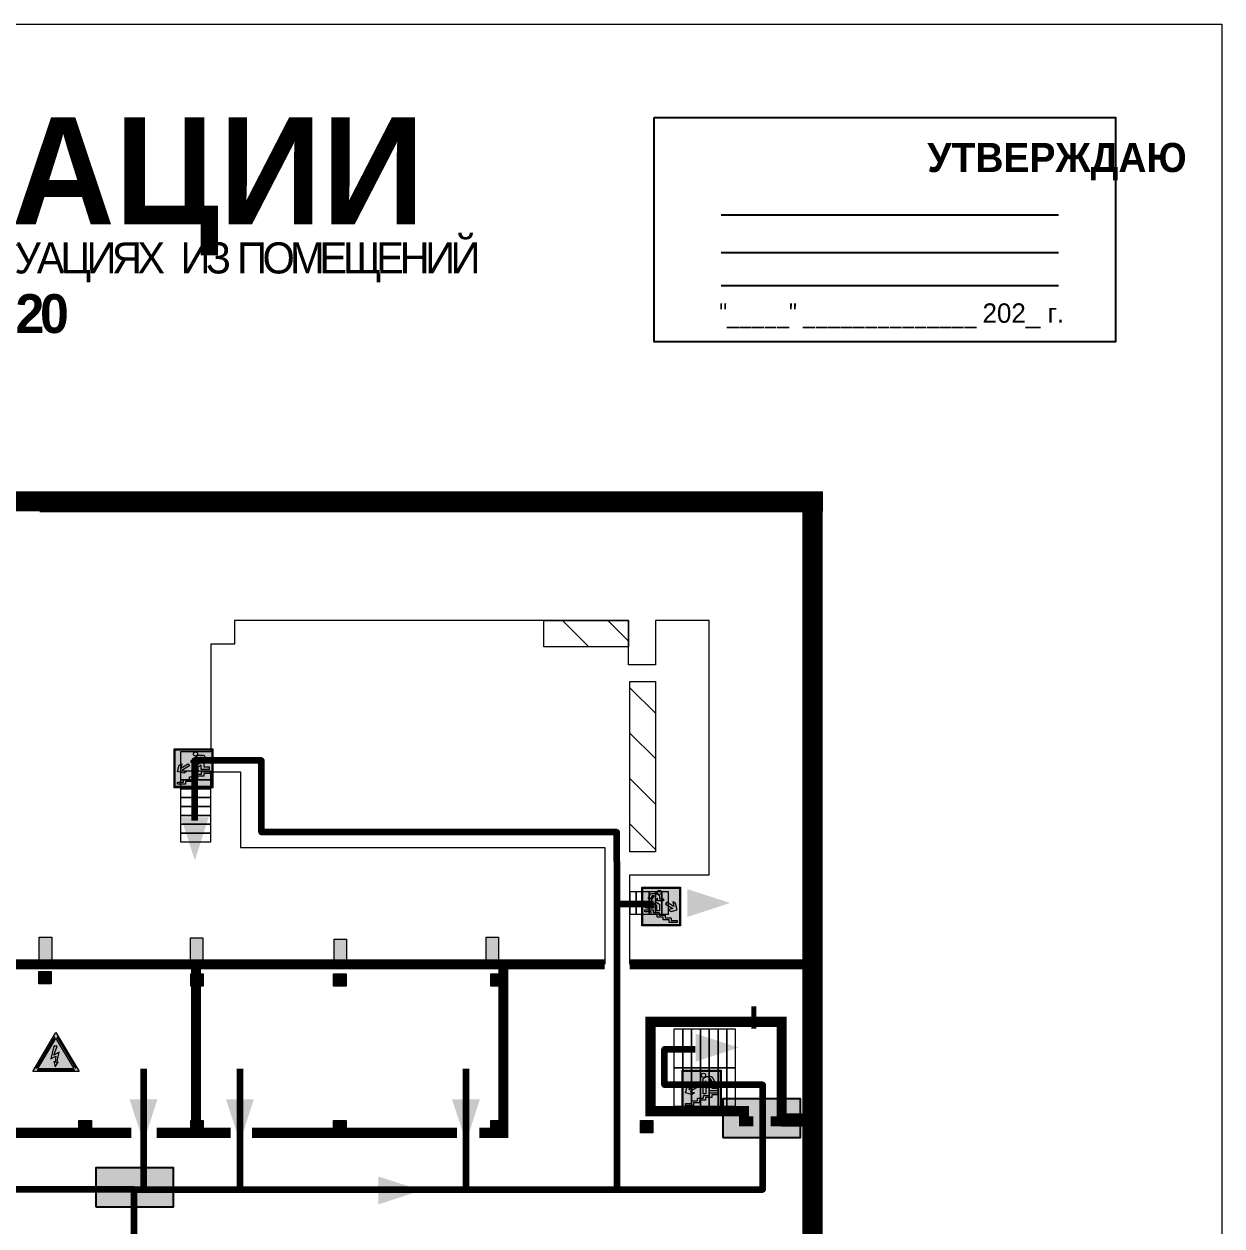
# Model space of a CAD drawing. Header units: millimetres. Extents: x 13810 to 67229, y 12374 to 21950.
# Drawn here: x 31370.5 to 31617.2, y 13903.3 to 14150.9 of the extents above; entities that cross this region are included whole.
import ezdxf

# ---------------------------------------------------------------- set-up
doc = ezdxf.new("R2010")
doc.units = ezdxf.units.MM
doc.layers.add('План_Штампы', color=7, linetype='Continuous')
doc.styles.add('обычный', font='arial.ttf')

# ---------------------------------------------------------------- blocks, each defined once
blk = doc.blocks.new('A$C3E6D3DDE')
at = {"lineweight": 5}
h = blk.add_hatch(color=40, dxfattribs=at)
h.paths.add_polyline_path([(24.1, 1.45), (16.46, -11.35), (31.74, -11.35)])
h.paths.add_polyline_path([(24.09, -0.46), (30.03, -10.41), (18.14, -10.41)], flags=16)
h.paths.add_polyline_path([(24.54, -3.08), (23.41, -6.02), (25.13, -5.01), (24.33, -8.5), (24.82, -8.27), (23.79, -9.86), (23.4, -8.04), (23.8, -8.43), (24.04, -6.29), (22.39, -7.25), (23.44, -3.08)], flags=0)
h = blk.add_hatch(color=256, dxfattribs=at)
h.paths.add_polyline_path([(24.37, 0.03, 0.567511), (23.82, 0.03), (17.59, -10.4, 0.582454), (17.86, -10.88), (30.32, -10.88, 0.582149), (30.6, -10.4)])
h.paths.add_polyline_path([(24.09, -0.46), (18.14, -10.41), (30.03, -10.41)], flags=16)
h.paths.add_polyline_path([(24.54, -3.08), (23.41, -6.02), (25.13, -5.01), (24.33, -8.5), (24.82, -8.27), (23.79, -9.86), (23.4, -8.04), (23.8, -8.43), (24.04, -6.29), (22.39, -7.25), (23.44, -3.08)], flags=0)
h = blk.add_hatch(color=40, dxfattribs=at)
h.paths.add_polyline_path([(24.09, -0.46), (18.14, -10.41), (30.03, -10.41)])
h.paths.add_polyline_path([(24.82, -8.27), (23.79, -9.86), (23.4, -8.04), (23.8, -8.43), (24.04, -6.29), (22.39, -7.25), (23.44, -3.08), (24.54, -3.08), (23.41, -6.02), (25.13, -5.01), (24.33, -8.5)], flags=16)
at = {"color": 40, "lineweight": 5}
for p, q in [((16.46, -11.35), (24.1, 1.45)), ((24.1, 1.45), (31.74, -11.35))]:
    blk.add_line(p, q, dxfattribs=at)
at = {"lineweight": 5}
for p, q in [((17.59, -10.4), (23.82, 0.03)), ((24.37, 0.03), (30.6, -10.4)), ((18.14, -10.41), (24.09, -0.46)), ((23.44, -3.08), (22.39, -7.25)), ((23.41, -6.02), (24.54, -3.08)), ((24.54, -3.08), (23.44, -3.08)), ((24.09, -0.46), (30.03, -10.41)), ((22.39, -7.25), (24.04, -6.29)), ((25.13, -5.01), (23.41, -6.02)), ((24.04, -6.29), (23.8, -8.43)), ((24.33, -8.5), (25.13, -5.01)), ((17.86, -10.88), (30.32, -10.88)), ((18.14, -10.41), (30.03, -10.41)), ((23.8, -8.43), (23.4, -8.04)), ((23.4, -8.04), (23.79, -9.86)), ((23.79, -9.86), (24.82, -8.27)), ((24.82, -8.27), (24.33, -8.5))]:
    blk.add_line(p, q, dxfattribs=at)
at = {"color": 50, "lineweight": 5}
blk.add_line((31.74, -11.35), (16.46, -11.35), dxfattribs=at)
blk = doc.blocks.new('A$C32E8229D')
at = {"true_color": 0xffffff}
blk.add_hatch(color=7, dxfattribs=at).paths.add_polyline_path([(0, 0), (0, -8), (16, -8), (16, 0)])
h = blk.add_hatch(color=126)
h.paths.add_polyline_path([(0.2, -0.2), (15.8, -0.2), (15.8, -7.8), (0.2, -7.8)])
h.paths.add_polyline_path([(13.49, -2.05), (12.08, -2.05), (11.37, -2.63, 0.162397), (11.29, -2.84), (11.29, -3.63), (10.35, -3.63), (10.35, -4.05), (11.68, -4.05), (11.68, -3.48), (12.26, -4.28), (11.29, -5.1), (11.29, -6.78), (11.85, -6.78), (11.85, -5.44), (12.8, -4.64), (12.8, -5.94), (14.46, -5.94), (14.46, -5.39), (13.45, -5.39), (13.45, -3.97), (12.46, -2.59), (13.15, -2.59), (13.69, -3.34), (14.18, -3)], flags=16)
h.paths.add_polyline_path([(10.74, -1.82, 1), (11.8, -1.82, 1)], flags=16)
h.paths.add_polyline_path([(9.39, -3.59), (5.99, -3.59), (6.56, -3.03), (5.91, -3.03), (5.1, -3.83), (5.91, -4.64), (6.56, -4.64), (5.99, -4.09), (9.39, -4.09)], flags=16)
h.paths.add_polyline_path([(4.29, -1.08), (1.72, -1.08), (1.72, -6.6), (4.29, -6.6)], flags=16)
at = {"color": 126}
blk.add_lwpolyline([(16, -8), (0, -8), (0, 0), (16, 0)], close=True, dxfattribs=at)
blk = doc.blocks.new('вниз 3')
at = {"lineweight": 0, "true_color": 0xffffff}
h = blk.add_hatch(color=7, dxfattribs=at)
h.dxf.hatch_style = 1
h.paths.add_polyline_path([(40997.5, -4475.69), (40997.25, -4475.28), (40995.76, -4476.15), (40995.97, -4475.23), (40995.39, -4475.56), (40995.05, -4476.83), (40996.33, -4477.17), (40996.91, -4476.83), (40996, -4476.55)], flags=0)
h.paths.add_polyline_path([(40999.81, -4473.95), (41000.22, -4473.95), (41000.64, -4474.67), (41001.03, -4474.43), (41000.46, -4473.49), (41000.42, -4473.49), (40999.43, -4473.49), (40998.68, -4473.92), (40998.68, -4474.57), (40997.88, -4474.57), (40997.88, -4475), (40999.14, -4475), (40999.14, -4474.43), (40999.14, -4474.38), (40999.59, -4475.15), (40998.72, -4475.67), (40998.72, -4477.06), (40999.24, -4477.06), (40999.24, -4475.96), (40999.95, -4475.56), (40999.95, -4476.43), (41001.61, -4476.43), (41001.61, -4475.88), (41000.47, -4475.88), (41000.47, -4475.12)], flags=0)
h.paths.add_polyline_path([(40999.2, -4473.24, 1), (40998.35, -4473.24, 1)], flags=0)
h.paths.add_polyline_path([(41000.46, -4477.26), (41001.69, -4477.26), (41001.69, -4476.84), (41000.03, -4476.84), (41000.03, -4477.39), (40998.78, -4477.39), (40998.78, -4477.95), (40997.53, -4477.95), (40997.53, -4478.5), (40996.29, -4478.5), (40996.29, -4479.06), (40995.05, -4479.06), (40995.05, -4479.48), (40995.29, -4479.48), (40996.72, -4479.48), (40996.72, -4478.92), (40997.97, -4478.92), (40997.97, -4478.36), (40999.2, -4478.36), (40999.2, -4477.81), (41000.46, -4477.81)], flags=0)
h.paths.add_polyline_path([(41002.37, -4472.17), (40994.37, -4472.17), (40994.37, -4480.17), (41002.37, -4480.17)])
h.paths.add_polyline_path([(41002.16, -4479.96), (40994.57, -4479.96), (40994.57, -4472.37), (41002.16, -4472.37)], flags=16)
h.paths.add_polyline_path([(41001.61, -4475.88), (41001.61, -4476.43), (40999.95, -4476.43), (40999.95, -4475.56), (40999.24, -4475.96), (40999.24, -4477.06), (40998.72, -4477.06), (40998.72, -4475.67), (40999.59, -4475.15), (40999.14, -4474.38), (40999.14, -4474.43), (40999.14, -4475), (40997.88, -4475), (40997.88, -4474.57), (40998.68, -4474.57), (40998.68, -4473.92), (40999.43, -4473.49), (41000.42, -4473.49), (41000.46, -4473.49), (41001.03, -4474.43), (41000.64, -4474.67), (41000.22, -4473.95), (40999.81, -4473.95), (41000.47, -4475.12), (41000.47, -4475.88)], flags=0)
h.paths.add_polyline_path([(41001.69, -4476.84), (41001.69, -4477.26), (41000.46, -4477.26), (41000.46, -4477.81), (40999.2, -4477.81), (40999.2, -4478.36), (40997.97, -4478.36), (40997.97, -4478.92), (40996.72, -4478.92), (40996.72, -4479.48), (40995.05, -4479.48), (40995.05, -4479.06), (40996.29, -4479.06), (40996.29, -4478.5), (40997.53, -4478.5), (40997.53, -4477.95), (40998.78, -4477.95), (40998.78, -4477.39), (41000.03, -4477.39), (41000.03, -4476.84)], flags=0)
h.paths.add_polyline_path([(40998.35, -4473.24, -1), (40999.2, -4473.24, -1)], flags=0)
h.paths.add_polyline_path([(40997.5, -4475.69), (40996, -4476.55), (40996.91, -4476.83), (40996.33, -4477.17), (40995.05, -4476.83), (40995.39, -4475.56), (40995.97, -4475.23), (40995.76, -4476.15), (40997.25, -4475.28)], flags=0)
at = {"lineweight": 0}
h = blk.add_hatch(color=126, dxfattribs=at)
h.dxf.hatch_style = 1
h.paths.add_polyline_path([(41002.16, -4472.37), (40994.57, -4472.37), (40994.57, -4479.96), (41002.16, -4479.96)])
h.paths.add_polyline_path([(40995.97, -4475.23), (40995.76, -4476.15), (40997.25, -4475.28), (40997.5, -4475.69), (40996, -4476.55), (40996.91, -4476.83), (40996.33, -4477.17), (40995.05, -4476.83), (40995.39, -4475.56)], flags=16)
h.paths.add_polyline_path([(40997.88, -4474.57), (40998.68, -4474.57), (40998.68, -4473.92), (40999.43, -4473.49), (41000.42, -4473.49), (41000.46, -4473.49), (41001.03, -4474.43), (41000.64, -4474.67), (41000.22, -4473.95), (40999.81, -4473.95), (41000.47, -4475.12), (41000.47, -4475.88), (41001.61, -4475.88), (41001.61, -4476.43), (40999.95, -4476.43), (40999.95, -4475.56), (40999.24, -4475.96), (40999.24, -4477.06), (40998.72, -4477.06), (40998.72, -4475.67), (40999.59, -4475.15), (40999.14, -4474.38), (40999.14, -4474.43), (40999.14, -4475), (40997.88, -4475)], flags=16)
h.paths.add_polyline_path([(40998.35, -4473.24, -1), (40999.2, -4473.24, -1)], flags=16)
h.paths.add_polyline_path([(40997.53, -4477.95), (40998.78, -4477.95), (40998.78, -4477.39), (41000.03, -4477.39), (41000.03, -4476.84), (41001.69, -4476.84), (41001.69, -4477.26), (41000.46, -4477.26), (41000.46, -4477.81), (40999.2, -4477.81), (40999.2, -4478.36), (40997.97, -4478.36), (40997.97, -4478.92), (40996.72, -4478.92), (40996.72, -4479.48), (40995.05, -4479.48), (40995.05, -4479.06), (40996.29, -4479.06), (40996.29, -4478.5), (40997.53, -4478.5)], flags=16)
at = {"lineweight": 0, "true_color": 0xffffff}
h = blk.add_hatch(color=7, dxfattribs=at)
h.dxf.hatch_style = 1
h.paths.add_polyline_path([(40999.2, -4473.24, 1), (40998.35, -4473.24, 1)])
h.paths.add_polyline_path([(40999.81, -4473.95), (41000.22, -4473.95), (41000.64, -4474.67), (41001.03, -4474.43), (41000.46, -4473.49), (41000.42, -4473.49), (40999.43, -4473.49), (40998.68, -4473.92), (40998.68, -4474.57), (40997.88, -4474.57), (40997.88, -4475), (40999.14, -4475), (40999.14, -4474.43), (40999.14, -4474.38), (40999.59, -4475.15), (40998.72, -4475.67), (40998.72, -4477.06), (40999.24, -4477.06), (40999.24, -4475.96), (40999.95, -4475.56), (40999.95, -4476.43), (41001.61, -4476.43), (41001.61, -4475.88), (41000.47, -4475.88), (41000.47, -4475.12)])
h.paths.add_polyline_path([(40999.2, -4477.81), (41000.46, -4477.81), (41000.46, -4477.26), (41001.69, -4477.26), (41001.69, -4476.84), (41000.03, -4476.84), (41000.03, -4477.39), (40998.78, -4477.39), (40998.78, -4477.95), (40997.53, -4477.95), (40997.53, -4478.5), (40996.29, -4478.5), (40996.29, -4479.06), (40995.05, -4479.06), (40995.05, -4479.48), (40995.29, -4479.48), (40996.72, -4479.48), (40996.72, -4478.92), (40997.97, -4478.92), (40997.97, -4478.36), (40999.2, -4478.36)])
h.paths.add_polyline_path([(40997.5, -4475.69), (40997.25, -4475.28), (40995.76, -4476.15), (40995.97, -4475.23), (40995.39, -4475.56), (40995.05, -4476.83), (40996.33, -4477.17), (40996.91, -4476.83), (40996, -4476.55)])
at = {"color": 126, "lineweight": 0}
for points in [[(40994.37, -4472.17), (41002.37, -4472.17), (41002.37, -4480.17), (40994.37, -4480.17)], [(40994.57, -4472.37), (41002.16, -4472.37), (41002.16, -4479.96), (40994.57, -4479.96)]]:
    blk.add_lwpolyline(points, close=True, dxfattribs=at)
for points in [[(40995.05, -4476.83), (40995.39, -4475.56), (40995.97, -4475.23), (40995.76, -4476.15), (40997.25, -4475.28), (40997.5, -4475.69), (40996, -4476.55), (40996.91, -4476.83), (40996.33, -4477.17), (40995.05, -4476.83)], [(40999.14, -4474.43), (40999.14, -4475), (40997.88, -4475), (40997.88, -4474.57), (40998.68, -4474.57), (40998.68, -4473.92), (40999.43, -4473.49), (41000.42, -4473.49), (41000.46, -4473.49), (41001.03, -4474.43), (41000.64, -4474.67), (41000.22, -4473.95), (40999.81, -4473.95), (41000.47, -4475.12), (41000.47, -4475.88), (41001.61, -4475.88), (41001.61, -4476.43), (40999.95, -4476.43), (40999.95, -4475.56), (40999.24, -4475.96), (40999.24, -4477.06), (40998.72, -4477.06), (40998.72, -4475.67), (40999.59, -4475.15), (40999.14, -4474.38), (40999.14, -4474.43)], [(40995.29, -4479.48), (40995.05, -4479.48), (40995.05, -4479.06), (40996.29, -4479.06), (40996.29, -4478.5), (40997.53, -4478.5), (40997.53, -4477.95), (40998.78, -4477.95), (40998.78, -4477.39), (41000.03, -4477.39), (41000.03, -4476.84), (41001.69, -4476.84), (41001.69, -4477.26), (41000.46, -4477.26), (41000.46, -4477.81), (40999.2, -4477.81), (40999.2, -4478.36), (40997.97, -4478.36), (40997.97, -4478.92), (40996.72, -4478.92), (40996.72, -4479.48), (40995.05, -4479.48)]]:
    blk.add_lwpolyline(points, dxfattribs=at)
blk.add_circle((40998.77, -4473.24), 0.426, dxfattribs=at)
blk = doc.blocks.new('вниз')
at = {"lineweight": 0, "true_color": 0xffffff}
h = blk.add_hatch(color=7, dxfattribs=at)
h.dxf.hatch_style = 1
h.paths.add_polyline_path([(40994.51, -4472.22), (40986.51, -4472.22), (40986.51, -4480.22), (40994.51, -4480.22)])
h.paths.add_polyline_path([(40994.31, -4472.42), (40994.31, -4480.01), (40986.71, -4480.01), (40986.71, -4472.42)], flags=16)
h.paths.add_polyline_path([(40988.43, -4473.53), (40989.43, -4473.53), (40990.19, -4473.96), (40990.19, -4474.6), (40991, -4474.6), (40991, -4475.06), (40989.73, -4475.06), (40989.73, -4474.46), (40989.3, -4475.18), (40990.17, -4475.7), (40990.17, -4477.11), (40989.63, -4477.11), (40989.63, -4476.01), (40988.94, -4475.59), (40988.94, -4476.46), (40988.94, -4476.46), (40987.47, -4476.46), (40987.26, -4476.46), (40987.26, -4475.92), (40988.4, -4475.92), (40988.4, -4475.2), (40989.1, -4473.99), (40988.66, -4473.99), (40988.24, -4474.7), (40987.86, -4474.47), (40988.41, -4473.56)], flags=0)
h.paths.add_polyline_path([(40990.55, -4473.29, -1), (40989.69, -4473.29, -1)], flags=0)
h.paths.add_polyline_path([(40988.85, -4476.89), (40988.85, -4477.43), (40990.1, -4477.43), (40990.1, -4477.99), (40991.34, -4477.99), (40991.34, -4478.54), (40992.59, -4478.54), (40992.59, -4479.09), (40993.83, -4479.09), (40993.83, -4479.52), (40992.17, -4479.52), (40992.17, -4478.97), (40990.91, -4478.97), (40990.91, -4478.41), (40989.68, -4478.41), (40989.68, -4477.86), (40988.43, -4477.86), (40988.43, -4477.31), (40987.6, -4477.31), (40987.18, -4477.31), (40987.18, -4476.89)], flags=0)
h.paths.add_polyline_path([(40991.61, -4475.33), (40993.12, -4476.2), (40992.9, -4475.27), (40993.48, -4475.6), (40993.83, -4476.88), (40992.56, -4477.22), (40991.97, -4476.88), (40992.9, -4476.61), (40991.38, -4475.74), (40991.58, -4475.39)], flags=0)
h.paths.add_polyline_path([(40990.19, -4473.96), (40989.43, -4473.53), (40988.43, -4473.53), (40988.41, -4473.56), (40987.86, -4474.47), (40988.24, -4474.7), (40988.66, -4473.99), (40989.1, -4473.99), (40988.4, -4475.2), (40988.4, -4475.92), (40987.26, -4475.92), (40987.26, -4476.46), (40987.47, -4476.46), (40988.94, -4476.46), (40988.94, -4476.27), (40988.94, -4475.59), (40989.63, -4476.01), (40989.63, -4477.11), (40990.17, -4477.11), (40990.17, -4475.7), (40989.3, -4475.18), (40989.73, -4474.46), (40989.73, -4475.06), (40991, -4475.06), (40991, -4474.6), (40990.19, -4474.6)], flags=0)
h.paths.add_polyline_path([(40990.55, -4473.29, 1), (40989.69, -4473.29, 1)], flags=0)
h.paths.add_polyline_path([(40991.61, -4475.33), (40991.58, -4475.39), (40991.38, -4475.74), (40992.9, -4476.61), (40991.97, -4476.88), (40992.56, -4477.22), (40993.83, -4476.88), (40993.48, -4475.6), (40992.9, -4475.27), (40993.12, -4476.2)], flags=0)
h.paths.add_polyline_path([(40990.1, -4477.43), (40988.85, -4477.43), (40988.85, -4476.89), (40987.18, -4476.89), (40987.18, -4477.31), (40987.6, -4477.31), (40988.43, -4477.31), (40988.43, -4477.86), (40989.68, -4477.86), (40989.68, -4478.41), (40990.91, -4478.41), (40990.91, -4478.97), (40992.17, -4478.97), (40992.17, -4479.52), (40993.83, -4479.52), (40993.83, -4479.09), (40992.59, -4479.09), (40992.59, -4478.54), (40991.34, -4478.54), (40991.34, -4477.99), (40990.1, -4477.99)], flags=0)
at = {"lineweight": 0}
h = blk.add_hatch(color=126, dxfattribs=at)
h.dxf.hatch_style = 1
h.paths.add_polyline_path([(40994.31, -4472.42), (40986.71, -4472.42), (40986.71, -4480.01), (40994.31, -4480.01)])
h.paths.add_polyline_path([(40988.43, -4473.53), (40989.43, -4473.53), (40990.19, -4473.96), (40990.19, -4474.6), (40991, -4474.6), (40991, -4475.06), (40989.73, -4475.06), (40989.73, -4474.46), (40989.3, -4475.18), (40990.17, -4475.7), (40990.17, -4477.11), (40989.63, -4477.11), (40989.63, -4476.01), (40988.94, -4475.59), (40988.94, -4476.46), (40988.94, -4476.46), (40987.47, -4476.46), (40987.26, -4476.46), (40987.26, -4475.92), (40988.4, -4475.92), (40988.4, -4475.2), (40989.1, -4473.99), (40988.66, -4473.99), (40988.24, -4474.7), (40987.86, -4474.47), (40988.41, -4473.56)], flags=16)
h.paths.add_polyline_path([(40990.55, -4473.29, -1), (40989.69, -4473.29, -1)], flags=16)
h.paths.add_polyline_path([(40988.85, -4476.89), (40988.85, -4477.43), (40990.1, -4477.43), (40990.1, -4477.99), (40991.34, -4477.99), (40991.34, -4478.54), (40992.59, -4478.54), (40992.59, -4479.09), (40993.83, -4479.09), (40993.83, -4479.52), (40992.17, -4479.52), (40992.17, -4478.97), (40990.91, -4478.97), (40990.91, -4478.41), (40989.68, -4478.41), (40989.68, -4477.86), (40988.43, -4477.86), (40988.43, -4477.31), (40987.6, -4477.31), (40987.18, -4477.31), (40987.18, -4476.89)], flags=16)
h.paths.add_polyline_path([(40991.61, -4475.33), (40993.12, -4476.2), (40992.9, -4475.27), (40993.48, -4475.6), (40993.83, -4476.88), (40992.56, -4477.22), (40991.97, -4476.88), (40992.9, -4476.61), (40991.38, -4475.74), (40991.58, -4475.39)], flags=16)
at = {"lineweight": 0, "true_color": 0xffffff}
h = blk.add_hatch(color=7, dxfattribs=at)
h.dxf.hatch_style = 1
h.paths.add_polyline_path([(40989.73, -4474.46), (40989.73, -4475.06), (40991, -4475.06), (40991, -4474.6), (40990.19, -4474.6), (40990.19, -4473.96), (40989.43, -4473.53), (40988.43, -4473.53), (40988.41, -4473.56), (40987.86, -4474.47), (40988.24, -4474.7), (40988.66, -4473.99), (40989.1, -4473.99), (40988.4, -4475.2), (40988.4, -4475.92), (40987.26, -4475.92), (40987.26, -4476.46), (40987.47, -4476.46), (40988.94, -4476.46), (40988.94, -4475.59), (40989.63, -4476.01), (40989.63, -4477.11), (40990.17, -4477.11), (40990.17, -4475.7), (40989.3, -4475.18)])
h.paths.add_polyline_path([(40989.69, -4473.29, 1), (40990.55, -4473.29, 1)])
h.paths.add_polyline_path([(40991.61, -4475.33), (40991.58, -4475.39), (40991.38, -4475.74), (40992.9, -4476.61), (40991.97, -4476.88), (40992.56, -4477.22), (40993.83, -4476.88), (40993.48, -4475.6), (40992.9, -4475.27), (40993.12, -4476.2)])
h.paths.add_polyline_path([(40990.1, -4477.43), (40988.85, -4477.43), (40988.85, -4476.89), (40987.18, -4476.89), (40987.18, -4477.31), (40987.6, -4477.31), (40988.43, -4477.31), (40988.43, -4477.86), (40989.68, -4477.86), (40989.68, -4478.41), (40990.91, -4478.41), (40990.91, -4478.97), (40992.17, -4478.97), (40992.17, -4479.52), (40993.83, -4479.52), (40993.83, -4479.09), (40992.59, -4479.09), (40992.59, -4478.54), (40991.34, -4478.54), (40991.34, -4477.99), (40990.1, -4477.99)])
at = {"color": 126, "lineweight": 0}
for points in [[(40986.51, -4472.22), (40994.51, -4472.22), (40994.51, -4480.22), (40986.51, -4480.22)], [(40986.71, -4472.42), (40994.31, -4472.42), (40994.31, -4480.01), (40986.71, -4480.01)]]:
    blk.add_lwpolyline(points, close=True, dxfattribs=at)
for points in [[(40987.47, -4476.46), (40987.26, -4476.46), (40987.26, -4475.92), (40988.4, -4475.92), (40988.4, -4475.2), (40989.1, -4473.99), (40988.66, -4473.99), (40988.24, -4474.7), (40987.86, -4474.47), (40988.41, -4473.56), (40988.43, -4473.53), (40989.43, -4473.53), (40990.19, -4473.96), (40990.19, -4474.6), (40991, -4474.6), (40991, -4475.06), (40989.73, -4475.06), (40989.73, -4474.46), (40989.3, -4475.18), (40990.17, -4475.7), (40990.17, -4477.11), (40989.63, -4477.11), (40989.63, -4476.01), (40988.94, -4475.59), (40988.94, -4476.46)], [(40991.58, -4475.39), (40991.38, -4475.74), (40992.9, -4476.61), (40991.97, -4476.88), (40992.56, -4477.22), (40993.83, -4476.88), (40993.48, -4475.6), (40992.9, -4475.27), (40993.12, -4476.2), (40991.61, -4475.33), (40991.58, -4475.39)], [(40987.6, -4477.31), (40987.18, -4477.31), (40987.18, -4476.89), (40988.85, -4476.89), (40988.85, -4477.43), (40990.1, -4477.43), (40990.1, -4477.99), (40991.34, -4477.99), (40991.34, -4478.54), (40992.59, -4478.54), (40992.59, -4479.09), (40993.83, -4479.09), (40993.83, -4479.52), (40992.17, -4479.52), (40992.17, -4478.97), (40990.91, -4478.97), (40990.91, -4478.41), (40989.68, -4478.41), (40989.68, -4477.86), (40988.43, -4477.86), (40988.43, -4477.31), (40987.6, -4477.31)], [(40987.47, -4476.46), (40988.94, -4476.46), (40988.94, -4476.27)]]:
    blk.add_lwpolyline(points, dxfattribs=at)
blk.add_circle((40990.12, -4473.29), 0.432, dxfattribs=at)
blk = doc.blocks.new('A$C7B4425F7')
at = {"true_color": 0xffffff}
blk.add_hatch(color=7, dxfattribs=at).paths.add_polyline_path([(0, 0), (-16, 0), (-16, -8), (0, -8)])
h = blk.add_hatch(color=126)
h.paths.add_polyline_path([(-0.2, -0.2), (-15.8, -0.2), (-15.8, -7.8), (-0.2, -7.8)])
h.paths.add_polyline_path([(-11.76, -2.03), (-11.76, -3.66), (-11.17, -3.66, -0.568275), (-11.17, -6.18), (-12.58, -6.18), (-12.58, -2.03)], flags=16)
h.paths.add_polyline_path([(-13.33, -4.12, -0.495768), (-13.59, -6.18), (-15.03, -6.18), (-15.03, -2.03), (-13.59, -2.03, -0.487973)], flags=16)
h.paths.add_polyline_path([(-10.25, -2.03), (-9.48, -2.03), (-9.48, -6.18), (-10.25, -6.18)], flags=16)
h.paths.add_polyline_path([(-13.84, -3.69), (-14.24, -3.69), (-14.24, -3.03), (-13.9, -3.03, -0.692621)], flags=0)
h.paths.add_polyline_path([(-9.15, -2.03), (-8.4, -2.03), (-8.04, -3.07), (-7.68, -2.03), (-6.93, -2.03), (-7.64, -4.1), (-6.93, -6.18), (-7.68, -6.18), (-8.04, -5.14), (-8.4, -6.18), (-9.15, -6.18), (-8.44, -4.1)], flags=16)
h.paths.add_polyline_path([(-11.76, -4.46), (-11.42, -4.46, -0.692621), (-11.36, -5.12), (-11.76, -5.12)], flags=0)
h.paths.add_polyline_path([(-13.9, -5.2), (-14.24, -5.2), (-14.24, -4.55), (-13.84, -4.55, -0.708038)], flags=0)
edge = h.paths.add_edge_path(flags=16)
edge.add_ellipse((-5.51, -4.08), major_axis=(0, 2.05), ratio=0.586184, start_angle=0, end_angle=360)
edge = h.paths.add_edge_path(flags=0)
edge.add_ellipse((-5.51, -4.08), major_axis=(0, 1.14), ratio=0.454828, start_angle=0, end_angle=360)
h.paths.add_polyline_path([(-4.13, -4.96, 0.377264), (-3.48, -4.52, 0.0555), (-3.16, -2.03), (-1.66, -2.03), (-1.66, -4.96), (-0.96, -4.96), (-0.96, -7.01), (-1.75, -7.01), (-1.75, -6.18), (-3.3, -6.18), (-3.3, -7.02), (-4.13, -7.02)], flags=16)
h.paths.add_polyline_path([(-2.73, -2.91), (-2.28, -2.91), (-2.28, -4.96), (-3.05, -4.96, 0.079136)], flags=0)
at = {"color": 126}
blk.add_lwpolyline([(-16, -8), (0, -8), (0, 0), (-16, 0)], close=True, dxfattribs=at)

msp = doc.modelspace()

# ---------------------------------------------------------------- hatches: boundary and pattern name
at = {"lineweight": 0, "true_color": 0x000000}
h = msp.add_hatch(dxfattribs=at)
h.set_pattern_fill('ANSI31', color=18, scale=2.0808, angle=90)
h.set_pattern_definition([(135, (47739.6926, -19963.358), (-4.6715292, -4.6715292), [])])
h.paths.add_polyline_path([(31500.54, 14015.49), (31495.26, 14015.49), (31495.26, 13980.39), (31500.54, 13980.39)])
h.paths.add_polyline_path([(31477.57, 14028.04), (31477.57, 14022.64), (31495.01, 14022.64), (31495.01, 14028.04)])
at = {"lineweight": 0}
h = msp.add_hatch(color=256, dxfattribs=at)
h.dxf.hatch_style = 1
h.paths.add_polyline_path([(31376.22, 13962.79), (31373.66, 13962.79), (31373.66, 13957.14), (31376.22, 13957.14)])
h = msp.add_hatch(color=256, dxfattribs=at)
h.dxf.hatch_style = 1
h.paths.add_polyline_path([(31407.38, 13962.65), (31404.81, 13962.65), (31404.81, 13957.01), (31407.38, 13957.01)])
h = msp.add_hatch(color=256, dxfattribs=at)
h.dxf.hatch_style = 1
h.paths.add_polyline_path([(31436.93, 13962.42), (31434.37, 13962.42), (31434.37, 13956.77), (31436.93, 13956.77)])
h = msp.add_hatch(color=256, dxfattribs=at)
h.dxf.hatch_style = 1
h.paths.add_polyline_path([(31468.22, 13962.82), (31465.66, 13962.82), (31465.66, 13957.17), (31468.22, 13957.17)])
h = msp.add_hatch(color=256, dxfattribs=at)
h.dxf.hatch_style = 1
h.paths.add_polyline_path([(31376.11, 13955.77), (31373.55, 13955.77), (31373.55, 13953.23), (31376.11, 13953.23)])
h = msp.add_hatch(color=256, dxfattribs=at)
h.dxf.hatch_style = 1
h.paths.add_polyline_path([(31407.43, 13955.28), (31404.87, 13955.28), (31404.87, 13952.74), (31407.43, 13952.74)])
h = msp.add_hatch(color=256, dxfattribs=at)
h.dxf.hatch_style = 1
h.paths.add_polyline_path([(31436.83, 13955.28), (31434.27, 13955.28), (31434.27, 13952.74), (31436.83, 13952.74)])
h = msp.add_hatch(color=256, dxfattribs=at)
h.dxf.hatch_style = 1
h.paths.add_polyline_path([(31469.25, 13955.28), (31466.68, 13955.28), (31466.68, 13952.74), (31469.25, 13952.74)])
h = msp.add_hatch(color=256, dxfattribs=at)
h.dxf.hatch_style = 1
h.paths.add_polyline_path([(31529.02, 13926.4), (31526.46, 13926.4), (31526.46, 13923.86), (31529.02, 13923.86)])
h = msp.add_hatch(color=256, dxfattribs=at)
h.dxf.hatch_style = 1
h.paths.add_polyline_path([(31531.58, 13926.4), (31529.02, 13926.4), (31529.02, 13923.86), (31531.58, 13923.86)])
h = msp.add_hatch(color=256, dxfattribs=at)
h.dxf.hatch_style = 1
h.paths.add_polyline_path([(31384.39, 13925.06), (31381.83, 13925.06), (31381.83, 13922.52), (31384.39, 13922.52)])
h = msp.add_hatch(color=256, dxfattribs=at)
h.dxf.hatch_style = 1
h.paths.add_polyline_path([(31407.43, 13925.06), (31404.87, 13925.06), (31404.87, 13922.52), (31407.43, 13922.52)])
h = msp.add_hatch(color=256, dxfattribs=at)
h.dxf.hatch_style = 1
h.paths.add_polyline_path([(31436.83, 13925.06), (31434.27, 13925.06), (31434.27, 13922.52), (31436.83, 13922.52)])
h = msp.add_hatch(color=256, dxfattribs=at)
h.dxf.hatch_style = 1
h.paths.add_polyline_path([(31469.25, 13925.06), (31466.68, 13925.06), (31466.68, 13922.52), (31469.25, 13922.52)])
h = msp.add_hatch(color=256, dxfattribs=at)
h.dxf.hatch_style = 1
h.paths.add_polyline_path([(31500.03, 13925.06), (31497.47, 13925.06), (31497.47, 13922.52), (31500.03, 13922.52)])

# ---------------------------------------------------------------- linework, layer by layer
at = {"color": 126, "lineweight": 0, "true_color": 0x008754}
msp.add_lwpolyline([(31017.22, 14150.9), (31617.22, 14150.9), (31617.22, 13755.9), (31017.22, 13755.9)], close=True, dxfattribs=at)
msp.add_lwpolyline([(31500.31, 14131.66), (31595.31, 14131.66), (31595.31, 14085.46), (31500.31, 14085.46)], close=True)
for points in [[(31514.06, 14111.61), (31583.59, 14111.61)], [(31514.06, 14103.85), (31583.59, 14103.85)], [(31514.06, 14097.06), (31583.59, 14097.06)]]:
    msp.add_lwpolyline(points)
at = {"lineweight": 0}
for points, const_width in [([(31535.03, 14052.6), (31183.93, 14052.6), (31183.93, 13919.19)], 4.16), ([(31532.88, 13912.79), (31532.88, 14052.2)], 4.16), ([(31373.75, 14051.35), (31441.88, 14051.35)], 2.08), ([(31441.09, 14051.35), (31532.56, 14051.35)], 2.08), ([(31520.83, 13943.99), (31520.83, 13948.6)], 1.04), ([(31532.88, 13879.31), (31532.88, 13912.79)], 4.16)]:
    msp.add_lwpolyline(points, dxfattribs=dict(at, const_width=const_width))
msp.add_lwpolyline([(31495.26, 13957.23), (31495.26, 13975.67), (31511.6, 13975.67), (31511.6, 14028.04), (31500.54, 14028.04), (31500.54, 14018.91), (31495.01, 14018.91), (31495.01, 14028.04), (31413.87, 14028.04), (31413.87, 14023.17), (31409.02, 14023.17), (31409.02, 14001.02), (31402.72, 14001.02), (31402.72, 13982.44), (31409.02, 13982.44), (31409.02, 13996.9), (31415.08, 13996.9), (31415.08, 13981.31), (31490.13, 13981.31), (31490.13, 13957.23)], dxfattribs=at)
for points in [[(31495.01, 14028.04), (31495.01, 14022.64), (31477.57, 14022.64), (31477.57, 14028.04)], [(31500.54, 14015.49), (31500.54, 13980.39), (31495.26, 13980.39), (31495.26, 14015.49)], [(31409.02, 13995.21), (31409.02, 13997.03), (31402.72, 13997.03), (31402.72, 13995.21)], [(31409.02, 13993.38), (31409.02, 13995.21), (31402.72, 13995.21), (31402.72, 13993.38)], [(31409.02, 13991.56), (31409.02, 13993.38), (31402.72, 13993.38), (31402.72, 13991.56)], [(31409.02, 13989.74), (31409.02, 13991.56), (31402.72, 13991.56), (31402.72, 13989.74)], [(31409.02, 13987.91), (31409.02, 13989.74), (31402.72, 13989.74), (31402.72, 13987.91)], [(31409.02, 13986.09), (31409.02, 13987.91), (31402.72, 13987.91), (31402.72, 13986.09)], [(31409.02, 13984.26), (31409.02, 13986.09), (31402.72, 13986.09), (31402.72, 13984.26)], [(31409.02, 13982.44), (31409.02, 13984.26), (31402.72, 13984.26), (31402.72, 13982.44)], [(31496.58, 13967.56), (31496.58, 13972.16), (31495.25, 13972.16), (31495.25, 13967.56)], [(31497.9, 13967.56), (31497.9, 13972.16), (31496.58, 13972.16), (31496.58, 13967.56)], [(31499.23, 13967.56), (31499.23, 13972.16), (31497.9, 13972.16), (31497.9, 13967.56)], [(31500.55, 13967.56), (31500.55, 13972.16), (31499.23, 13972.16), (31499.23, 13967.56)], [(31501.88, 13967.56), (31501.88, 13972.16), (31500.55, 13972.16), (31500.55, 13967.56)], [(31503.21, 13967.56), (31503.21, 13972.16), (31501.88, 13972.16), (31501.88, 13967.56)], [(31373.66, 13957.14), (31373.66, 13962.79), (31376.22, 13962.79), (31376.22, 13957.14)], [(31404.81, 13957.01), (31404.81, 13962.65), (31407.38, 13962.65), (31407.38, 13957.01)], [(31434.37, 13956.77), (31434.37, 13962.42), (31436.93, 13962.42), (31436.93, 13956.77)], [(31465.66, 13957.17), (31465.66, 13962.82), (31468.22, 13962.82), (31468.22, 13957.17)], [(31373.55, 13953.23), (31373.55, 13955.77), (31376.11, 13955.77), (31376.11, 13953.23)], [(31404.87, 13952.74), (31404.87, 13955.28), (31407.43, 13955.28), (31407.43, 13952.74)], [(31434.27, 13952.74), (31434.27, 13955.28), (31436.83, 13955.28), (31436.83, 13952.74)], [(31466.68, 13952.74), (31466.68, 13955.28), (31469.25, 13955.28), (31469.25, 13952.74)], [(31506.18, 13935.94), (31506.18, 13943.89), (31504.36, 13943.89), (31504.36, 13935.94)], [(31507.99, 13935.94), (31507.99, 13943.89), (31506.18, 13943.89), (31506.18, 13935.94)], [(31509.81, 13935.94), (31509.81, 13943.89), (31507.99, 13943.89), (31507.99, 13935.94)], [(31511.62, 13935.94), (31511.62, 13943.89), (31509.81, 13943.89), (31509.81, 13935.94)], [(31513.44, 13935.94), (31513.44, 13943.89), (31511.62, 13943.89), (31511.62, 13935.94)], [(31515.25, 13935.94), (31515.25, 13943.89), (31513.44, 13943.89), (31513.44, 13935.94)], [(31517.07, 13935.94), (31517.07, 13943.89), (31515.25, 13943.89), (31515.25, 13935.94)], [(31506.18, 13927.99), (31506.18, 13935.94), (31504.36, 13935.94), (31504.36, 13927.99)], [(31507.99, 13927.99), (31507.99, 13935.94), (31506.18, 13935.94), (31506.18, 13927.99)], [(31509.81, 13927.99), (31509.81, 13935.94), (31507.99, 13935.94), (31507.99, 13927.99)], [(31511.62, 13927.99), (31511.62, 13935.94), (31509.81, 13935.94), (31509.81, 13927.99)], [(31513.44, 13927.99), (31513.44, 13935.94), (31511.62, 13935.94), (31511.62, 13927.99)], [(31515.25, 13927.99), (31515.25, 13935.94), (31513.44, 13935.94), (31513.44, 13927.99)], [(31517.07, 13927.99), (31517.07, 13935.94), (31515.25, 13935.94), (31515.25, 13927.99)], [(31526.46, 13923.86), (31526.46, 13926.4), (31529.02, 13926.4), (31529.02, 13923.86)], [(31529.02, 13923.86), (31529.02, 13926.4), (31531.58, 13926.4), (31531.58, 13923.86)], [(31381.83, 13922.52), (31381.83, 13925.06), (31384.39, 13925.06), (31384.39, 13922.52)], [(31404.87, 13922.52), (31404.87, 13925.06), (31407.43, 13925.06), (31407.43, 13922.52)], [(31434.27, 13922.52), (31434.27, 13925.06), (31436.83, 13925.06), (31436.83, 13922.52)], [(31466.68, 13922.52), (31466.68, 13925.06), (31469.25, 13925.06), (31469.25, 13922.52)], [(31497.47, 13922.52), (31497.47, 13925.06), (31500.03, 13925.06), (31500.03, 13922.52)]]:
    msp.add_lwpolyline(points, close=True, dxfattribs=at)
at = {"color": 126, "lineweight": 100, "true_color": 0x008754}
for points in [[(31492.58, 13978.39), (31492.58, 13984.47), (31419.46, 13984.47), (31419.46, 13999.18), (31405.65, 13999.18), (31405.65, 13986.82)], [(31492.58, 13978.39), (31492.58, 13978.39), (31492.58, 13910.82)], [(31492.58, 13969.68), (31500.14, 13969.68)], [(31494.19, 13910.82), (31522.64, 13910.82), (31522.64, 13932.39), (31502.39, 13932.39), (31502.39, 13939.78), (31508.71, 13939.78)], [(31395.13, 13935.69), (31395.13, 13910.82)], [(31414.99, 13935.69), (31414.99, 13910.82)], [(31461.54, 13935.69), (31461.54, 13910.82)], [(31393.19, 13879.31), (31393.19, 13910.82), (31324.39, 13910.82)], [(31393.19, 13910.82), (31494.19, 13910.82)]]:
    msp.add_lwpolyline(points, dxfattribs=at)
at = {"lineweight": 100, "const_width": 2.08}
for points in [[(31314.43, 13957.23), (31490.13, 13957.23)], [(31405.95, 13922.57), (31405.95, 13956.71)], [(31469.25, 13957.23), (31469.25, 13922.52), (31464.31, 13922.52)], [(31495.26, 13957.23), (31533.6, 13957.23)], [(31520.72, 13924.9), (31518.81, 13924.9), (31518.81, 13926.98), (31499.53, 13926.98), (31499.53, 13945.39), (31526.56, 13945.39), (31526.56, 13924.9), (31524.27, 13924.9)], [(31392.62, 13922.52), (31346.74, 13922.52), (31346.74, 13935.16)], [(31413.06, 13922.52), (31397.81, 13922.52)], [(31459.72, 13922.52), (31417.44, 13922.52)]]:
    msp.add_lwpolyline(points, dxfattribs=at)
at = {"layer": 'План_Штампы', "color": 126, "true_color": 0x008754}
for points in [[(31402.8, 13987.52), (31408.55, 13987.51), (31405.71, 13978.67)], [(31507.09, 13966.96), (31507.1, 13972.72), (31515.94, 13969.87)], [(31508.86, 13937.17), (31508.87, 13942.93), (31517.71, 13940.09)], [(31392.23, 13929.45), (31397.99, 13929.44), (31395.15, 13920.61)], [(31412.09, 13929.45), (31417.85, 13929.44), (31415.01, 13920.61)], [(31458.65, 13929.45), (31464.41, 13929.44), (31461.56, 13920.61)], [(31443.49, 13907.76), (31443.5, 13913.52), (31452.34, 13910.68)]]:
    msp.add_solid(points, dxfattribs=at)

# ---------------------------------------------------------------- block references
at = {"color": 126, "true_color": 0x008754}
for name, p in [('вниз 3', (-9592.93, 18473.78)), ('вниз', (-9488.78, 18445.34)), ('вниз 3', (-9488.31, 18407.61))]:
    msp.add_blockref(name, p, dxfattribs=at)
at = {"xscale": 0.625, "yscale": 0.625, "zscale": 0.625}
msp.add_blockref('A$C3E6D3DDE', (31362.04, 13942.26), dxfattribs=at)
at = {"layer": 'План_Штампы'}
msp.add_blockref('A$C7B4425F7', (31530.44, 13929.55), dxfattribs=at)
at = {"layer": 'План_Штампы', "color": 126, "true_color": 0x008754, "xscale": -1}
msp.add_blockref('A$C32E8229D', (31401.31, 13915.29), dxfattribs=at)

# ---------------------------------------------------------------- texts
at = {"lineweight": 0, "style": 'обычный'}
for s, insert, char_height, width, attachment_point in [('{\\fProxima Nova Rg|b1|i0|c204|p2;ПЛАН ЭВАКУАЦИИ}', (31175.84, 14131.66), 22, 493.8901, 1), ('\\pi-18,l18,t18;{\\fProxima Nova Rg|b1|i0|c204|p2;УТВЕРЖДАЮ\\H1.1997x; }', (31583.25, 14122.54), 6, 126.6484, 5), ('{\\fArial Narrow|b0|i0|c204|p34;"_____" ______________ \\fProxima Nova Rg|b0|i0|c204|p2;202_ г. }', (31549.21, 14090.78), 4, 78.6503, 5)]:
    msp.add_mtext(s, dxfattribs=dict(at, insert=insert, char_height=char_height, width=width, attachment_point=attachment_point))
at = {"color": 0, "lineweight": 0, "insert": (31326.12, 14106.1), "char_height": 8, "width": 449.2158, "attachment_point": 5, "style": 'обычный'}
msp.add_mtext('{\\fArial Black|b1|i0|c204|p34;\\H2x;\\T0.85;  \\fArial Narrow|b0|i0|c204|p34;\\H0.8x;\\W0.9;\\P\\fProxima Nova Rg|b0|i0|c204|p2;\\H0.5x;\\W1;\\C256;ПРИ ПОЖАРЕ  ИЛИ ДРУГИХ ЧРЕЗВЫЧАЙНЫХ СИТУАЦИЯХ  ИЗ ПОМЕЩЕНИЙ \\fProxima Nova Rg|b1|i0|c204|p2;\\H1.25x;\\PЦЭН-2: ГМО отм. +13,20 }', dxfattribs=at)

doc.saveas('drawing.dxf')
